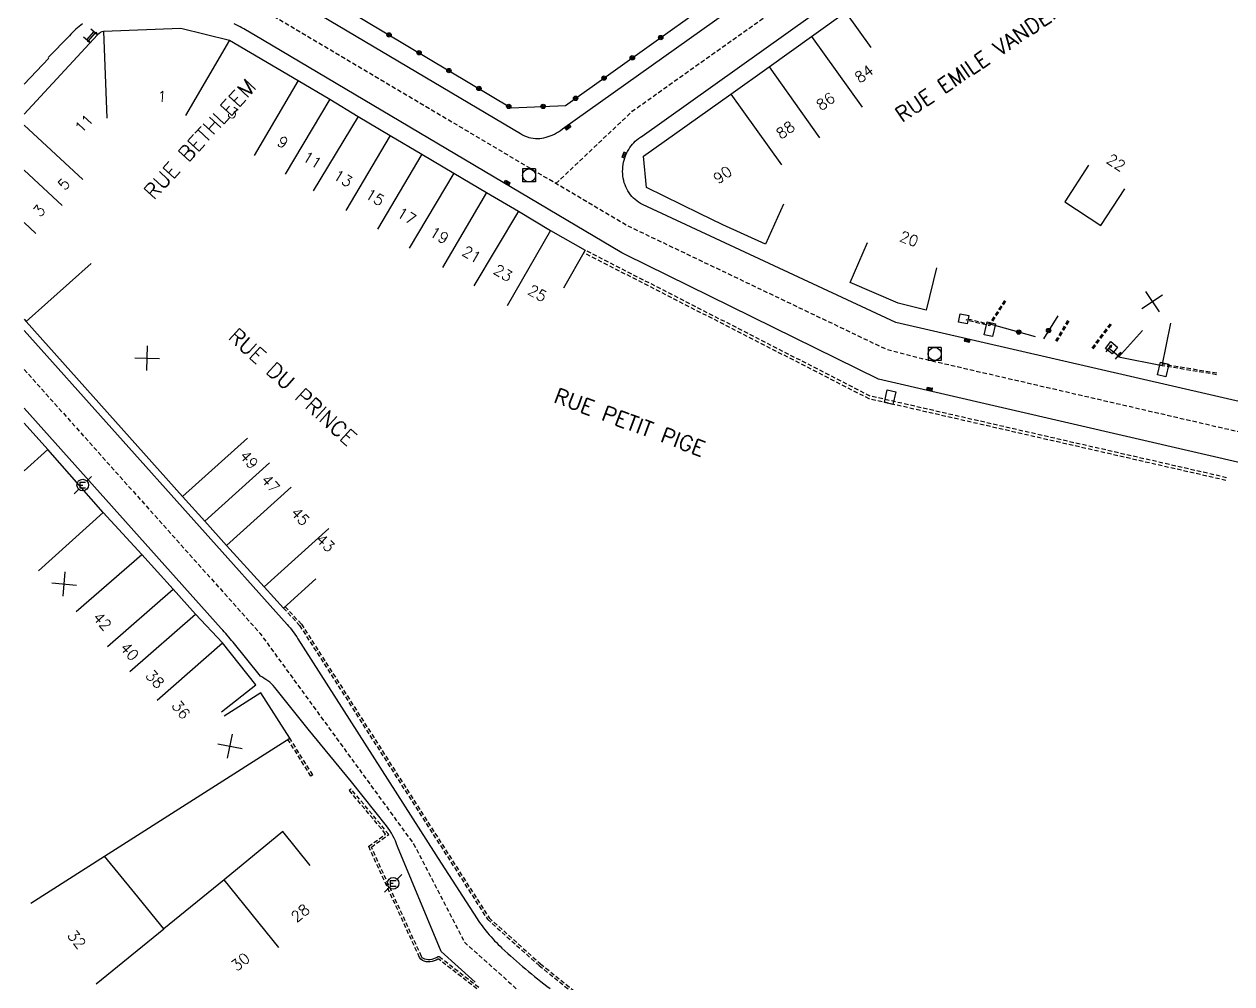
# Model space of a CAD drawing. Header units: millimetres. Extents: x 155999 to 157001, y 123000 to 124001.
# Drawn here: x 156000 to 156138.7, y 123353.7 to 123463.9 of the extents above; entities that cross this region are included whole.
import ezdxf
from ezdxf.enums import TextEntityAlignment as Align

# ---------------------------------------------------------------- set-up
doc = ezdxf.new("R2010")
doc.units = ezdxf.units.MM
doc.linetypes.add('DASHED', pattern=[0.75, 0.5, -0.25])
doc.layers.get('0').update_dxf_attribs({"linetype": 'CONTINUOUS'})
for name, color, linetype in [('W0001', 6, 'DASHED'), ('W0008', 7, 'CONTINUOUS'), ('W0100', 7, 'CONTINUOUS'), ('W0105', 7, 'CONTINUOUS'), ('W0112', 1, 'DASHED'), ('W0322', 7, 'CONTINUOUS'), ('W0400', 7, 'CONTINUOUS'), ('W0420', 7, 'CONTINUOUS'), ('W0471', 7, 'CONTINUOUS'), ('W0989', 7, 'CONTINUOUS'), ('W0991', 7, 'CONTINUOUS'), ('W1102', 7, 'CONTINUOUS'), ('W1471', 7, 'CONTINUOUS')]:
    doc.layers.add(name, color=color, linetype=linetype)
doc.styles.get("Standard").update_dxf_attribs({"font": 'romans.shx', "width": 0.85})

# ---------------------------------------------------------------- blocks, each defined once
blk = doc.blocks.new('t105o')
for p, q in [((-0.5, 0), (0.5, 0)), ((0.5, 0), (0.2, 0.1)), ((0.5, 0), (0.2, -0.1))]:
    blk.add_line(p, q)
blk = doc.blocks.new('t112o')
at = {"color": 0, "linetype": 'Continuous'}
for p, q in [((-0.5, 0.5), (0.5, 0.5)), ((-0.5, -0.5), (-0.5, 0.5)), ((0.5, 0.5), (0.5, -0.5)), ((0.5, -0.5), (-0.5, -0.5))]:
    blk.add_line(p, q, dxfattribs=at)
blk = doc.blocks.new('T400')
for p, q in [((-0.15, 0.3), (0.15, 0.3)), ((-0.15, -0.25), (-0.15, 0.3)), ((-0.15, 0.15), (0.15, 0.15)), ((-0.15, 0), (0.15, 0)), ((0.15, 0.3), (0.15, -0.25)), ((-0.15, -0.15), (0.15, -0.15)), ((-0.15, -0.25), (-0.15, -0.3)), ((-0.15, -0.3), (0.15, -0.3)), ((0.15, -0.3), (0.15, -0.25))]:
    blk.add_line(p, q)
blk = doc.blocks.new('T420')
for p, q in [((0.75, 0.75), (-0.75, 0.75)), ((-0.75, 0.75), (-0.75, -0.75)), ((0.75, 0.75), (0.75, -0.75)), ((0.75, -0.75), (-0.75, -0.75))]:
    blk.add_line(p, q)
blk.add_ellipse((0, 0), major_axis=(-0.53, 0.53), ratio=1, start_param=3.926991, end_param=10.210176)
blk = doc.blocks.new('t322o')
at = {"color": 0, "linetype": 'Continuous'}
for radius in [0.25, 0.15]:
    blk.add_circle((0, 0), radius, dxfattribs=at)
blk = doc.blocks.new('t991o')
at = {"color": 0, "linetype": 'Continuous'}
for p, q in [((-1, 1), (1, -1)), ((-1, -1), (1, 1))]:
    blk.add_line(p, q, dxfattribs=at)
blk = doc.blocks.new('T471')
for p, q in [((-0.333334, 0.333334), (-0.333334, -0.333334)), ((-0.333334, 0.333334), (0.333334, 0.333334)), ((-0.333334, 0), (0, 0)), ((0.500001, 0.500001), (1.000002, 1.000002)), ((-0.500001, -0.500001), (-1.000002, -1.000002)), ((-0.333334, -0.333334), (0.333334, -0.333334))]:
    blk.add_line(p, q)
blk.add_ellipse((0, 0), major_axis=(0.471405, 0.471405), ratio=1, start_param=5.4977871438, end_param=11.780972451)
blk = doc.blocks.new('T1471')
at = {"color": 0, "linetype": 'Continuous', "flags": 128}
blk.add_lwpolyline([(-0.75, -0.5), (-0.75, 0.5), (0.75, 0.5), (0.75, -0.5), (-0.75, -0.5)], dxfattribs=at)

msp = doc.modelspace()

# ---------------------------------------------------------------- linework, layer by layer
at = {"layer": 'W0001', "flags": 128}
for points in [[(156061.06, 123445.58), (156069.87, 123453.91), (156193.45, 123541.7), (156202.75, 123548.31), (156211.27, 123554.37), (156222.01, 123563.18), (156249.17, 123586.08), (156329.68, 123654.66)], [(156389.19, 123581.21), (156352.16, 123537.76), (156342.91, 123528.25), (156332.6, 123516.46), (156321.86, 123503.27), (156320.06, 123501.84), (156317.56, 123500.25), (156295.53, 123488.51), (156276.03, 123478.06), (156244.54, 123461.18), (156233.83, 123455.43), (156229.09, 123452.89), (156223.38, 123448.91), (156216.25, 123443.87), (156209.17, 123438.65), (156198.48, 123429.75), (156190.7, 123423.37), (156172.83, 123412.22), (156169.44, 123411.24), (156164.87, 123411.21), (156162.29, 123411.8), (156103.11, 123425.46), (156099.05, 123426.52), (156069.15, 123440.79), (156025.55, 123466.58), (156021.83, 123468.35), (156017.82, 123469.66), (156012.61, 123469.91), (156008.18, 123469.07), (156003.8, 123468.44)], [(156000, 123424.24), (156027.09, 123393.95), (156044.76, 123369.72), (156050.55, 123358.5), (156056.1, 123353.55), (156064.66, 123345.58), (156131.56, 123291.9), (156144.87, 123288.21), (156194.53, 123247.93), (156194.53, 123247.93)]]:
    msp.add_lwpolyline(points, dxfattribs=at)
at = {"layer": 'W0008', "flags": 128}
for points in [[(156031.08, 123466.71), (156056.99, 123451.31), (156057.22, 123451.18), (156057.45, 123451.06), (156057.69, 123450.96), (156057.94, 123450.88), (156058.19, 123450.82), (156058.45, 123450.78), (156058.71, 123450.75), (156058.96, 123450.74), (156059.21, 123450.76), (156059.45, 123450.79), (156059.69, 123450.84), (156059.93, 123450.9), (156060.16, 123450.97), (156060.4, 123451.05), (156060.65, 123451.15), (156060.9, 123451.26), (156061.14, 123451.39), (156061.37, 123451.53), (156061.59, 123451.68), (156061.81, 123451.84), (156202.64, 123551.91)], [(156164.14, 123414.9), (156100.1, 123429.64), (156071, 123443.18), (156070.77, 123443.3), (156070.55, 123443.43), (156070.35, 123443.58), (156070.15, 123443.74), (156069.97, 123443.91), (156069.79, 123444.09), (156069.63, 123444.29), (156069.48, 123444.5), (156069.34, 123444.73), (156069.21, 123444.96), (156069.1, 123445.19), (156069, 123445.43), (156068.92, 123445.68), (156068.85, 123445.93), (156068.8, 123446.18), (156068.76, 123446.44), (156068.74, 123446.71), (156068.73, 123446.98), (156068.74, 123447.24), (156068.76, 123447.51), (156068.79, 123447.77), (156068.84, 123448.03), (156068.9, 123448.28), (156068.98, 123448.53), (156069.07, 123448.78), (156069.17, 123449.03), (156069.29, 123449.27), (156069.42, 123449.49), (156069.55, 123449.7), (156069.69, 123449.9), (156069.85, 123450.09), (156070.01, 123450.27), (156070.18, 123450.44), (156070.37, 123450.6), (156070.56, 123450.76), (156070.76, 123450.9), (156070.98, 123451.03), (156123.53, 123488.47)], [(156006.71, 123463.93), (156006.51, 123463.77), (156006.31, 123463.61), (156006.11, 123463.45), (156005.92, 123463.28), (156005.73, 123463.1), (156005.55, 123462.92), (156005.36, 123462.74), (156005.19, 123462.55), (156002.75, 123460.03)], [(156163.17, 123408.08), (156098.11, 123423.13), (156069.08, 123437.39), (156068.63, 123437.63), (156027.37, 123462.09), (156025.23, 123463.35), (156025.01, 123463.46), (156024.79, 123463.58), (156024.56, 123463.69), (156024.34, 123463.79), (156024.12, 123463.9)]]:
    msp.add_lwpolyline(points, dxfattribs=at)
for points in [[(156002.83, 123459.98), (156000, 123456.98, 0.1431)], [(156000, 123428.7), (156030.2, 123394.97, -0.0403), (156031.44, 123393.32), (156047.9, 123367.57), (156052.01, 123361.2, 0.0318), (156053.22, 123359.56, 0.0262), (156054.86, 123357.83, 0.0226), (156060.39, 123353.17)], [(156051.81, 123353.93), (156047.87, 123357.45), (156042.88, 123369.49, 0.0708), (156041.62, 123371.87), (156037.58, 123376.89), (156032.6, 123382.95), (156028.79, 123387.75, 0.0672), (156027.97, 123388.5, 0.0202), (156027.16, 123389.03), (156023.99, 123392.93, 0.0118), (156022.64, 123394.51), (156000, 123419.79)]]:
    msp.add_lwpolyline(points, format="xyb", dxfattribs=at)
at = {"layer": 'W0100', "flags": 128}
for points in [[(156087.19, 123443.2), (156085.15, 123438.64), (156080.24, 123440.84), (156077.56, 123442.16), (156071.47, 123445.13), (156071.14, 123448.73), (156081.15, 123455.85), (156085.55, 123458.99), (156090.4, 123462.45), (156094.31, 123465.26), (156097.23, 123461.21)], [(156000, 123453.53), (156008.42, 123462.64), (156008.57, 123462.81), (156008.75, 123462.95), (156008.94, 123463.04), (156009.12, 123463.08), (156017.99, 123463.43), (156023.59, 123462.02), (156031.46, 123457.41), (156035.1, 123455.25), (156038.35, 123453.28), (156042.02, 123451.11), (156045.67, 123448.95), (156049.33, 123446.78), (156053.11, 123444.57), (156056.78, 123442.4), (156060.44, 123440.2), (156064.43, 123437.92), (156061.94, 123433.58)], [(156007.19, 123462.08), (156008.04, 123463.02)], [(156007.35, 123461.93), (156008.2, 123462.87)], [(156122.23, 123447.67), (156119.5, 123443.48), (156123.65, 123440.77), (156126.38, 123444.96)], [(156104.77, 123435.92), (156103.57, 123431.06), (156100.35, 123431.86), (156094.86, 123434.24), (156096.85, 123438.83)], [(156000, 123430.03), (156000.25, 123429.75), (156018.2, 123409.67), (156020.74, 123406.82), (156023.25, 123404.04), (156027.56, 123399.28), (156029.78, 123396.85), (156033.49, 123400.2), (156033.49, 123400.2)], [(156130.7, 123424.65), (156131.67, 123429.56)], [(156130.7, 123424.65), (156125.67, 123425.64), (156128.42, 123428.7)], [(156125.63, 123425.8), (156124.57, 123426.64)], [(156022.67, 123384.95), (156026.59, 123388.05), (156022.79, 123392.86), (156019.68, 123396.17), (156017.1, 123399.02), (156013.51, 123403.02), (156009.09, 123407.82), (156002.73, 123415.06), (156000, 123418.08)], [(156032.86, 123367.31), (156029.7, 123371.19), (156022.95, 123365.66), (156016.03, 123360.05), (156012.7, 123364.11), (156009.21, 123368.37), (156030.5, 123381.91), (156027.17, 123387.14), (156022.95, 123384.46), (156022.95, 123384.46)]]:
    msp.add_lwpolyline(points, dxfattribs=at)
at = {"layer": 'W0112'}
for p, q in [((156029.96, 123397.01), (156031.83, 123395.02)), ((156029.78, 123396.85), (156029.78, 123396.85)), ((156029.78, 123396.85), (156031.63, 123394.86)), ((156031.63, 123394.86), (156053.2, 123361.13)), ((156031.83, 123395.02), (156053.39, 123361.29)), ((156032.93, 123377.57), (156030.29, 123381.77)), ((156033.14, 123377.71), (156030.5, 123381.91)), ((156033.14, 123377.71), (156032.93, 123377.57)), ((156037.31, 123375.95), (156037.51, 123376.11)), ((156041.51, 123370.92), (156037.31, 123375.95)), ((156041.87, 123370.88), (156037.51, 123376.11)), ((156039.56, 123369.49), (156041.51, 123370.92)), ((156039.87, 123369.41), (156041.87, 123370.88)), ((156045.4, 123356.75), (156039.56, 123369.49)), ((156045.63, 123356.86), (156039.87, 123369.41)), ((156053.2, 123361.13), (156059.14, 123355.82)), ((156053.39, 123361.29), (156059.3, 123356.02)), ((156045.54, 123356.55), (156045.4, 123356.75)), ((156045.72, 123356.72), (156045.63, 123356.86)), ((156047.4, 123356.76), (156047.21, 123356.67)), ((156047.43, 123356.78), (156047.4, 123356.76)), ((156047.46, 123356.8), (156047.43, 123356.78)), ((156047.49, 123356.81), (156047.46, 123356.8)), ((156047.52, 123356.82), (156047.49, 123356.81)), ((156047.56, 123356.83), (156047.52, 123356.82)), ((156047.6, 123356.83), (156047.56, 123356.83)), ((156047.64, 123356.82), (156047.6, 123356.83)), ((156047.69, 123356.81), (156047.64, 123356.82)), ((156047.73, 123356.79), (156047.69, 123356.81)), ((156047.76, 123356.76), (156047.73, 123356.79)), ((156052.2, 123353.31), (156047.76, 123356.76)), ((156045.73, 123356.4), (156045.54, 123356.55)), ((156045.85, 123356.62), (156045.72, 123356.72)), ((156045.93, 123356.31), (156045.73, 123356.4)), ((156046.02, 123356.54), (156045.85, 123356.62)), ((156046.15, 123356.25), (156045.93, 123356.31)), ((156046.19, 123356.5), (156046.02, 123356.54)), ((156046.37, 123356.23), (156046.15, 123356.25)), ((156046.38, 123356.48), (156046.19, 123356.5)), ((156046.63, 123356.24), (156046.37, 123356.23)), ((156046.6, 123356.49), (156046.38, 123356.48)), ((156046.81, 123356.53), (156046.6, 123356.49)), ((156046.87, 123356.29), (156046.63, 123356.24)), ((156047.01, 123356.59), (156046.81, 123356.53)), ((156047.1, 123356.36), (156046.87, 123356.29)), ((156047.21, 123356.67), (156047.01, 123356.59)), ((156047.31, 123356.44), (156047.1, 123356.36)), ((156047.52, 123356.54), (156047.31, 123356.44)), ((156047.56, 123356.56), (156047.52, 123356.54)), ((156047.58, 123356.58), (156047.56, 123356.56)), ((156047.59, 123356.58), (156047.58, 123356.58)), ((156047.6, 123356.57), (156047.59, 123356.58)), ((156047.61, 123356.56), (156047.6, 123356.57)), ((156051.99, 123353.16), (156047.61, 123356.56)), ((156059.14, 123355.82), (156072.94, 123344.74)), ((156059.3, 123356.02), (156073.09, 123344.93))]:
    msp.add_line(p, q, dxfattribs=at)
at = {"layer": 'W0112', "flags": 128}
for points in [[(156138.01, 123411.5), (156097.03, 123420.87), (156064.28, 123437.62)], [(156138.09, 123411.82), (156097.15, 123421.19), (156064.43, 123437.92)], [(156112.7, 123432.08), (156110.84, 123429.26), (156108.16, 123429.92)], [(156112.59, 123432.16), (156110.78, 123429.42), (156108.2, 123430.06)], [(156119.83, 123429.86), (156118.44, 123427.52)], [(156119.95, 123429.79), (156118.56, 123427.45)], [(156124.7, 123429.49), (156122.57, 123426.66)], [(156124.82, 123429.4), (156122.69, 123426.57)], [(156136.95, 123423.81), (156130.73, 123424.84)], [(156136.92, 123423.64), (156130.7, 123424.67)]]:
    msp.add_lwpolyline(points, dxfattribs=at)
at = {"layer": 'W0322', "flags": 128}
for points in [[(156036.76, 123465.72), (156055.92, 123454.28), (156062.17, 123454.53), (156087.92, 123472.93)], [(156118.71, 123430.41), (156117.06, 123427.77)], [(156116.14, 123428), (156110.95, 123429.43)]]:
    msp.add_lwpolyline(points, dxfattribs=at)
at = {"layer": 'W1102'}
for p, q in [((156004.36, 123443.07), (156000, 123447.11)), ((156001.35, 123439.86), (156000, 123441.11)), ((156007.7, 123436.42), (156000.25, 123429.75)), ((156000, 123412.6), (156002.73, 123415.06)), ((156025.63, 123416.37), (156018.2, 123409.67)), ((156028.17, 123413.51), (156020.74, 123406.82)), ((156030.68, 123410.74), (156023.25, 123404.04)), ((156001.65, 123401.14), (156009.09, 123407.82)), ((156034.99, 123405.98), (156027.56, 123399.28)), ((156005.98, 123396.44), (156013.51, 123403.02)), ((156009.57, 123392.44), (156017.1, 123399.02)), ((156012.15, 123389.59), (156019.68, 123396.17)), ((156015.26, 123386.28), (156022.79, 123392.86)), ((156000.77, 123363), (156009.21, 123368.37)), ((156029.26, 123357.91), (156022.95, 123365.66)), ((156008.28, 123353.73), (156016.03, 123360.05))]:
    msp.add_line(p, q, dxfattribs=at)
at = {"layer": 'W1102', "flags": 128}
for points in [[(156009.12, 123463.08), (156009.51, 123453.09)], [(156090.4, 123462.45), (156096.25, 123454.33)], [(156023.59, 123462.02), (156018.54, 123453.39)], [(156085.55, 123458.99), (156091.34, 123450.84)], [(156031.46, 123457.41), (156026.41, 123448.78)], [(156035.1, 123455.25), (156029.99, 123446.66)], [(156081.15, 123455.85), (156086.97, 123447.71)], [(156038.35, 123453.28), (156033.17, 123444.73)], [(156000, 123452.27), (156006.72, 123446.06)], [(156042.02, 123451.11), (156036.93, 123442.5)], [(156045.67, 123448.95), (156040.57, 123440.35)], [(156049.33, 123446.78), (156044.23, 123438.18)], [(156053.11, 123444.57), (156048.06, 123435.94)], [(156056.78, 123442.4), (156051.63, 123433.84)], [(156060.44, 123440.2), (156055.47, 123431.53)]]:
    msp.add_lwpolyline(points, dxfattribs=at)

# ---------------------------------------------------------------- block references
at = {"layer": 'W0105'}
for p, rotation in [((156007.19, 123462.08), 318.6314312565907), ((156008.04, 123463.02), 320.6616803700625), ((156124.57, 123426.64), 51.45465001158907), ((156125.63, 123425.8), 49.85559614041228)]:
    msp.add_blockref('t105o', p, dxfattribs=dict(at, rotation=rotation))
at = {"layer": 'W0112'}
for p, rotation in [((156107.9, 123430.05), 258.8984945104299), ((156124.87, 123426.73), 50.99204054384882)]:
    msp.add_blockref('t112o', p, dxfattribs=dict(at, rotation=rotation))
at = {"layer": 'W0322'}
for p, rotation in [((156041.91, 123462.64), 329.1540094509861), ((156073.1, 123462.34), 35.53572421633675), ((156045.35, 123460.59), 329.1540094509861), ((156069.84, 123460.01), 35.53572421633675), ((156048.78, 123458.54), 329.1540094509861), ((156066.59, 123457.69), 35.53572421633675), ((156052.22, 123456.49), 329.1540094509861), ((156063.33, 123455.36), 35.53572421633675), ((156055.65, 123454.44), 329.1540094509861), ((156059.6, 123454.43), 2.306306521551246), ((156117.64, 123428.71), 237.9360108223193), ((156114.22, 123428.53), 164.6051425700265)]:
    msp.add_blockref('t322o', p, dxfattribs=dict(at, rotation=rotation))
at = {"layer": 'W0400'}
for p, rotation in [((156062.43, 123452.02), 305.3941287489959), ((156068.91, 123448.84), 159.9295080500232), ((156055.47, 123445.69), 59.34415532110419), ((156108.28, 123427.56), 257.0386592933243), ((156104, 123422.01), 76.97211670302597)]:
    msp.add_blockref('T400', p, dxfattribs=dict(at, rotation=rotation))
at = {"layer": 'W0420'}
for p in [(156057.98, 123446.51), (156104.56, 123426.02)]:
    msp.add_blockref('T420', p, dxfattribs=at)
at = {"layer": 'W0471'}
for p in [(156006.73, 123410.97), (156042.37, 123365.26)]:
    msp.add_blockref('T471', p, dxfattribs=at)
at = {"layer": 'W0991'}
for p, rotation in [((156129.54, 123432.01), 348.8525741007842), ((156014.12, 123425.54), 43.92858523717074), ((156004.59, 123399.61), 40.01054356887758), ((156023.64, 123381.01), 33.90966971947378)]:
    msp.add_blockref('t991o', p, dxfattribs=dict(at, rotation=rotation))
at = {"layer": 'W1471'}
for p, rotation in [((156110.9, 123428.85), 257.0386592893229), ((156130.8, 123424.23), 257.0386592893362), ((156099.44, 123421.06), 76.97211670538258)]:
    msp.add_blockref('T1471', p, dxfattribs=dict(at, rotation=rotation))

# ---------------------------------------------------------------- texts
at = {"layer": 'W0989'}
for s, rotation, p in [('RUE EMILE VANDERVELDE', 34.1511, (156112.54, 123461.54)), ('RUE BETHLEEM', 47.4285, (156020.18, 123450.69)), ('RUE DU PRINCE', 317.8426, (156030.83, 123422.24)), ('RUE PETIT PIGE', 339.7067, (156069.55, 123418.19))]:
    msp.add_text(s, height=1.75, rotation=rotation, dxfattribs=at).set_placement(p, align=Align.MIDDLE)
at = {"layer": 'W0991'}
for s, rotation, p in [('84', 35.7757, (156096.45, 123458.18)), ('1', 355.8253, (156015.84, 123455.57)), ('86', 35.4199, (156092.03, 123455.01)), ('3', 329.6598, (156023.99, 123453.68)), ('11', 46.3949, (156006.86, 123452.47)), ('88', 35.5968, (156087.42, 123451.73)), ('9', 329.2631, (156029.7, 123450.32)), ('11', 328.8137, (156033.1, 123448.28)), ('22', 326.9113, (156125.4, 123447.99)), ('13', 329.4195, (156036.62, 123446.17)), ('90', 35.4092, (156080.2, 123446.58)), ('5', 47.3731, (156004.56, 123445.5)), ('15', 329.3643, (156040.28, 123444.01)), ('3', 46.8815, (156001.73, 123442.46)), ('17', 329.3233, (156043.93, 123441.85)), ('19', 329.6328, (156047.68, 123439.64)), ('20', 339.9391, (156101.62, 123439.23)), ('21', 329.4884, (156051.39, 123437.45)), ('23', 328.9427, (156055, 123435.31)), ('25', 330.1806, (156058.95, 123432.99)), ('49', 311.6174, (156025.83, 123413.89)), ('47', 312.1524, (156028.3, 123411.13)), ('45', 312.1632, (156031.71, 123407.37)), ('43', 316.6193, (156034.6, 123404.33)), ('42', 311.8636, (156008.97, 123395.35)), ('40', 312.224, (156012.1, 123391.88)), ('38', 313.1443, (156015.03, 123388.7)), ('36', 308.3577, (156018.02, 123385.18)), ('28', 39.3139, (156031.71, 123361.85)), ('32', 309.3484, (156006.04, 123358.82)), ('30', 39.0428, (156024.84, 123356.25))]:
    msp.add_text(s, height=1.25, rotation=rotation, dxfattribs=at).set_placement(p, align=Align.MIDDLE)

doc.saveas('drawing.dxf')
